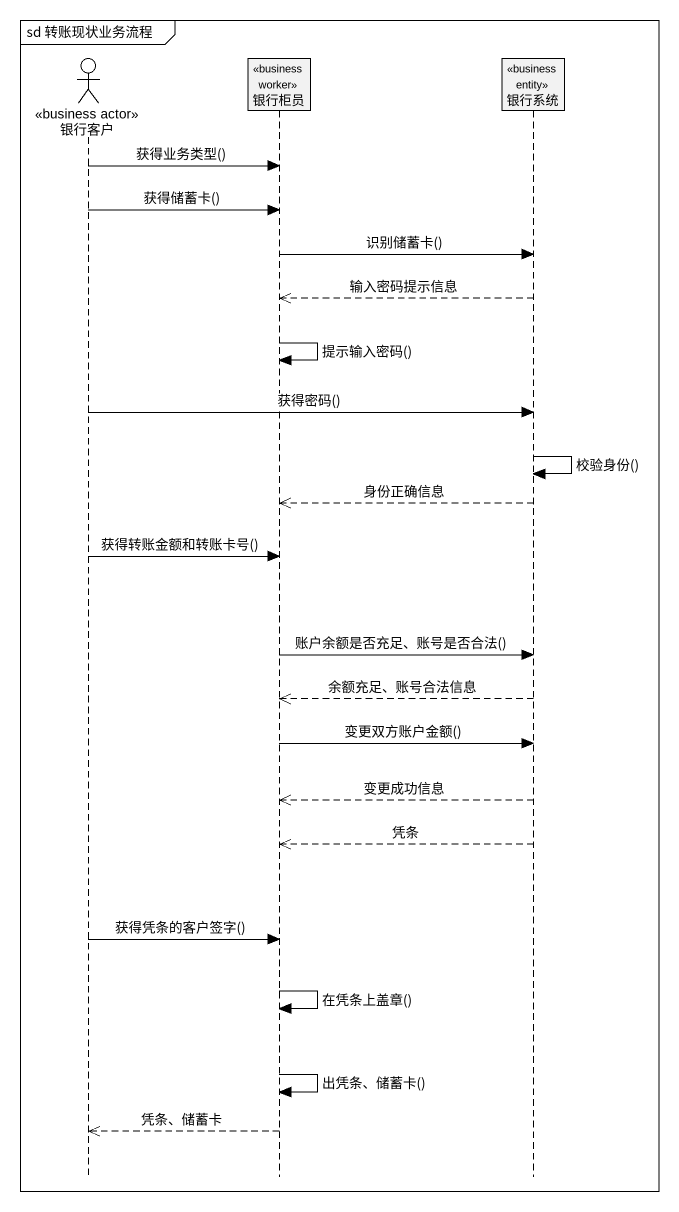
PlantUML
@startuml
mainframe sd 转账现状业务流程
hide footbox
actor 银行客户 <<business actor>>
participant 银行柜员 <<business worker>>
participant 银行系统 <<business entity>>

银行客户 -> 银行柜员 : 获得业务类型()
银行客户 -> 银行柜员 : 获得储蓄卡()
银行柜员 -> 银行系统 : 识别储蓄卡()
银行系统 -->> 银行柜员 : 输入密码提示信息
银行柜员 -> 银行柜员 : 提示输入密码()
银行客户 -> 银行系统 : 获得密码()
银行系统 -> 银行系统 : 校验身份()
银行系统 -->> 银行柜员 : 身份正确信息
银行客户 -> 银行柜员 : 获得转账金额和转账卡号()
银行柜员 -> 银行系统 : 账户余额是否充足、账号是否合法()
银行系统 -->> 银行柜员 : 余额充足、账号合法信息
银行柜员 -> 银行系统 : 变更双方账户金额()
银行系统 -->> 银行柜员 : 变更成功信息
银行系统 -->> 银行柜员 : 凭条
银行客户 -> 银行柜员 : 获得凭条的客户签字()
银行柜员 -> 银行柜员 : 在凭条上盖章()
银行柜员 -> 银行柜员 : 出凭条、储蓄卡()
银行柜员 -->> 银行客户 : 凭条、储蓄卡
@enduml
